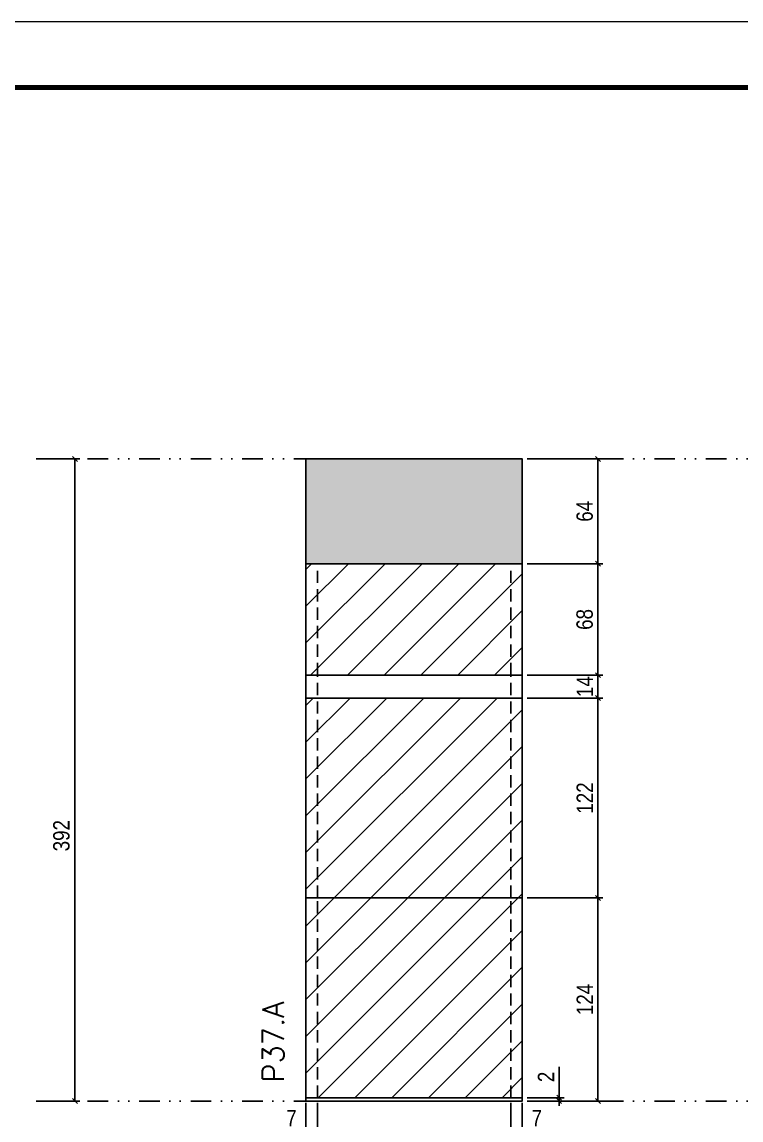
# Model space of a CAD drawing. Extents: x 28748 to 35002, y 14885 to 43501.
# Drawn here: x 32371 to 32810, y 34790 to 35461 of the extents above; entities that cross this region are included whole.
import ezdxf

# ---------------------------------------------------------------- set-up
doc = ezdxf.new("R2010")
doc.units = 0
for name, pattern in [('DASHED', [0.75, 0.5, -0.25]), ('DIVIDE2', [0.625, 0.25, -0.125, 0, -0.125, 0, -0.125]), ('HIDDEN', [0.375, 0.25, -0.125])]:
    doc.linetypes.add(name, pattern=pattern)
for name, color, linetype in [('COTA', 241, 'Continuous'), ('FUNDOS', 1, 'Continuous'), ('Nível', 160, 'Continuous'), ('Painéis', 200, 'Continuous'), ('Sarrafo de Pressão', 42, 'HIDDEN')]:
    doc.layers.add(name, color=color, linetype=linetype)
for name, color, linetype, lineweight in [('Folhas', 255, 'Continuous', 9), ('Hachura', 251, 'Continuous', 9), ('SARRAFO DE PRESSAO', 251, 'DASHED', 9), ('Texto Seção', 7, 'Continuous', 15)]:
    doc.layers.add(name, color=color, linetype=linetype, lineweight=lineweight)
doc.styles.add('COTA TECNICA', font='techl___.ttf', dxfattribs={"height": 10})
doc.styles.add('COTA TECNICA-50', font='techl___.ttf', dxfattribs={"height": 10})
doc.styles.add('REGUA-120', font='ROMANS.shx', dxfattribs={"height": 15})
doc.dimstyles.new('COTA PAINEL-50', dxfattribs={"dimtxt": 10, "dimasz": 3, "dimexe": 3, "dimexo": 3, "dimgap": 3, "dimtad": 1, "dimdec": 1, "dimzin": 12, "dimdsep": 46, "dimtxsty": 'COTA TECNICA-50', "dimblk1": 'OBLIQUE', "dimblk2": 'OBLIQUE', "dimsah": 1, "dimcen": 0.9, "dimclrd": 4, "dimclre": 4, "dimclrt": 240, "dimadec": 1, "dimazin": 3, "dimtfac": 1, "dimtdec": 1, "dimtmove": 0, "dimatfit": 3, "dimfxl": 1, "dimtolj": 1, "dimtzin": 12, "dimarcsym": 0})
doc.dimstyles.new('PAINEL', dxfattribs={"dimtxt": 10, "dimasz": 3, "dimexe": 3, "dimexo": 3, "dimgap": 3, "dimtad": 1, "dimdec": 1, "dimzin": 12, "dimdsep": 46, "dimtxsty": 'COTA TECNICA', "dimblk1": 'OBLIQUE', "dimblk2": 'OBLIQUE', "dimsah": 1, "dimcen": 0.9, "dimclrd": 4, "dimclre": 4, "dimclrt": 240, "dimadec": 1, "dimazin": 3, "dimtfac": 1, "dimtdec": 1, "dimtmove": 0, "dimatfit": 3, "dimfxl": 1, "dimtolj": 1, "dimtzin": 12, "dimarcsym": 0})
pattern_1 = [(45, (-98674.158, 2517.664), (-11.2253202, 11.2253202), [])]

# ---------------------------------------------------------------- blocks, each defined once
blk = doc.blocks.new('9999999999')
at = {"layer": 'Folhas'}
blk.add_lwpolyline([(98138.98, 34190.21), (99623.98, 34190.21), (99623.98, 35240.21), (98138.98, 35240.21)], close=True, dxfattribs=at)
at = {"layer": 'Folhas', "color": 30, "const_width": 3}
blk.add_lwpolyline([(98213.98, 34230.21), (99583.98, 34230.21), (99583.98, 35200.21), (98213.98, 35200.21)], close=True, dxfattribs=at)
blk = doc.blocks.new('_Oblique')
at = {"color": 0, "linetype": 'ByBlock', "lineweight": -2}
blk.add_line((-0.5, -0.5), (0.5, 0.5), dxfattribs=at)
blk = doc.blocks.new('*D1667')
at = {"layer": 'COTA', "color": 4, "linetype": 'ByBlock', "lineweight": -2, "transparency": 16777216}
for p, q in [((32383, 35194), (32406.72, 35194)), ((32403.72, 35194), (32403.72, 34802)), ((32383, 34802), (32406.72, 34802))]:
    blk.add_line(p, q, dxfattribs=at)
at = {"layer": 'Defpoints', "color": 0, "linetype": 'ByBlock', "transparency": 16777216}
for p in [(32380, 35194), (32380, 34802), (32403.72, 34802)]:
    blk.add_point(p, dxfattribs=at)
at = {"layer": 'COTA', "color": 4, "linetype": 'ByBlock', "lineweight": -2, "transparency": 16777216, "xscale": 3, "yscale": 3, "zscale": 3}
for p, rotation in [((32403.72, 35194), 90), ((32403.72, 34802), 270)]:
    blk.add_blockref('_Oblique', p, dxfattribs=dict(at, rotation=rotation))
at = {"layer": 'COTA', "color": 240, "linetype": 'ByBlock', "transparency": 16777216, "insert": (32395.47, 34964), "char_height": 10, "attachment_point": 5, "rotation": 90, "style": 'COTA TECNICA'}
blk.add_mtext('\\A1;392', dxfattribs=at)
blk = doc.blocks.new('*D747')
at = {"layer": 'COTA', "color": 4, "lineweight": -2, "transparency": 16777216}
for p, q in [((32544.7, 34801), (32544.7, 34746.83)), ((32676.7, 34801), (32676.7, 34746.83)), ((32544.7, 34749.83), (32676.7, 34749.83))]:
    blk.add_line(p, q, dxfattribs=at)
at = {"layer": 'Defpoints', "color": 0, "transparency": 16777216}
for p in [(32544.7, 34804), (32676.7, 34804), (32676.7, 34749.83)]:
    blk.add_point(p, dxfattribs=at)
at = {"layer": 'COTA', "color": 4, "lineweight": -2, "transparency": 16777216, "xscale": 3, "yscale": 3, "zscale": 3, "rotation": 180}
blk.add_blockref('_Oblique', (32544.7, 34749.83), dxfattribs=at)
at = {"layer": 'COTA', "color": 4, "lineweight": -2, "transparency": 16777216, "xscale": 3, "yscale": 3, "zscale": 3}
blk.add_blockref('_Oblique', (32676.7, 34749.83), dxfattribs=at)
at = {"layer": 'COTA', "color": 240, "transparency": 16777216, "insert": (32610.7, 34758.05), "char_height": 10, "attachment_point": 5, "style": 'COTA TECNICA'}
blk.add_mtext('\\A1;132', dxfattribs=at)
blk = doc.blocks.new('*D748')
at = {"layer": 'COTA', "color": 4, "lineweight": -2, "transparency": 16777216}
for p, q in [((32679.7, 35194), (32725.94, 35194)), ((32722.94, 35130), (32722.94, 35194)), ((32679.7, 35130), (32725.94, 35130))]:
    blk.add_line(p, q, dxfattribs=at)
at = {"layer": 'Defpoints', "color": 0, "transparency": 16777216}
for p in [(32676.7, 35194), (32722.94, 35194), (32676.7, 35130)]:
    blk.add_point(p, dxfattribs=at)
at = {"layer": 'COTA', "color": 4, "lineweight": -2, "transparency": 16777216, "xscale": 3, "yscale": 3, "zscale": 3}
for p, rotation in [((32722.94, 35194), 90), ((32722.94, 35130), 270)]:
    blk.add_blockref('_Oblique', p, dxfattribs=dict(at, rotation=rotation))
at = {"layer": 'COTA', "color": 240, "transparency": 16777216, "insert": (32714.84, 35162), "char_height": 10, "attachment_point": 5, "rotation": 90, "style": 'COTA TECNICA'}
blk.add_mtext('\\A1;64', dxfattribs=at)
blk = doc.blocks.new('*D749')
at = {"layer": 'COTA', "color": 4, "lineweight": -2, "transparency": 16777216}
for p, q in [((32679.7, 34926), (32725.94, 34926)), ((32722.94, 34802), (32722.94, 34926)), ((32679.7, 34802), (32725.94, 34802))]:
    blk.add_line(p, q, dxfattribs=at)
at = {"layer": 'Defpoints', "color": 0, "transparency": 16777216}
for p in [(32676.7, 34926), (32722.94, 34926), (32676.7, 34802)]:
    blk.add_point(p, dxfattribs=at)
at = {"layer": 'COTA', "color": 4, "lineweight": -2, "transparency": 16777216, "xscale": 3, "yscale": 3, "zscale": 3}
for p, rotation in [((32722.94, 34926), 90), ((32722.94, 34802), 270)]:
    blk.add_blockref('_Oblique', p, dxfattribs=dict(at, rotation=rotation))
at = {"layer": 'COTA', "color": 240, "transparency": 16777216, "insert": (32714.87, 34864), "char_height": 10, "attachment_point": 5, "rotation": 90, "style": 'COTA TECNICA-50'}
blk.add_mtext('\\A1;124', dxfattribs=at)
blk = doc.blocks.new('*D690')
at = {"layer": 'COTA', "color": 4, "lineweight": -2, "transparency": 16777216}
for p, q in [((32699.23, 34804), (32699.23, 34822.8)), ((32679.7, 34804), (32702.23, 34804)), ((32699.23, 34802), (32699.23, 34804)), ((32679.7, 34802), (32702.23, 34802)), ((32699.23, 34802), (32699.23, 34799))]:
    blk.add_line(p, q, dxfattribs=at)
at = {"layer": 'Defpoints', "color": 0, "transparency": 16777216}
for p in [(32676.7, 34804), (32676.7, 34802), (32699.23, 34802)]:
    blk.add_point(p, dxfattribs=at)
at = {"layer": 'COTA', "color": 4, "lineweight": -2, "transparency": 16777216, "xscale": 3, "yscale": 3, "zscale": 3}
for p, rotation in [((32699.23, 34804), 270), ((32699.23, 34802), 90)]:
    blk.add_blockref('_Oblique', p, dxfattribs=dict(at, rotation=rotation))
at = {"layer": 'COTA', "color": 240, "transparency": 16777216, "insert": (32691.23, 34816.75), "char_height": 10, "attachment_point": 5, "rotation": 90, "style": 'COTA TECNICA-50'}
blk.add_mtext('\\A1;2', dxfattribs=at)
blk = doc.blocks.new('*D691')
at = {"layer": 'COTA', "color": 4, "linetype": 'ByBlock', "lineweight": -2, "transparency": 16777216}
for p, q in [((32679.7, 35048), (32725.94, 35048)), ((32722.94, 34926), (32722.94, 35048)), ((32679.7, 34926), (32725.94, 34926))]:
    blk.add_line(p, q, dxfattribs=at)
at = {"layer": 'Defpoints', "color": 0, "linetype": 'ByBlock', "transparency": 16777216}
for p in [(32676.7, 35048), (32722.94, 35048), (32676.7, 34926)]:
    blk.add_point(p, dxfattribs=at)
at = {"layer": 'COTA', "color": 4, "linetype": 'ByBlock', "lineweight": -2, "transparency": 16777216, "xscale": 3, "yscale": 3, "zscale": 3}
for p, rotation in [((32722.94, 35048), 90), ((32722.94, 34926), 270)]:
    blk.add_blockref('_Oblique', p, dxfattribs=dict(at, rotation=rotation))
at = {"layer": 'COTA', "color": 240, "linetype": 'ByBlock', "transparency": 16777216, "insert": (32714.88, 34987), "char_height": 10, "attachment_point": 5, "rotation": 90, "style": 'COTA TECNICA'}
blk.add_mtext('\\A1;122', dxfattribs=at)
blk = doc.blocks.new('*D692')
at = {"layer": 'COTA', "color": 4, "lineweight": -2, "transparency": 16777216}
for p, q in [((32544.7, 34799), (32544.7, 34780.49)), ((32551.7, 34801), (32551.7, 34780.49)), ((32544.7, 34783.49), (32529.97, 34783.49)), ((32551.7, 34783.49), (32544.7, 34783.49))]:
    blk.add_line(p, q, dxfattribs=at)
at = {"layer": 'Defpoints', "color": 0, "transparency": 16777216}
for p in [(32551.7, 34804), (32544.7, 34802), (32544.7, 34783.49)]:
    blk.add_point(p, dxfattribs=at)
at = {"layer": 'COTA', "color": 4, "lineweight": -2, "transparency": 16777216, "xscale": 3, "yscale": 3, "zscale": 3, "rotation": 180}
blk.add_blockref('_Oblique', (32544.7, 34783.49), dxfattribs=at)
at = {"layer": 'COTA', "color": 4, "lineweight": -2, "transparency": 16777216, "xscale": 3, "yscale": 3, "zscale": 3}
blk.add_blockref('_Oblique', (32551.7, 34783.49), dxfattribs=at)
at = {"layer": 'COTA', "color": 240, "transparency": 16777216, "insert": (32535.84, 34791.56), "char_height": 10, "attachment_point": 5, "style": 'COTA TECNICA-50'}
blk.add_mtext('\\A1;7', dxfattribs=at)
blk = doc.blocks.new('*D693')
at = {"layer": 'COTA', "color": 4, "lineweight": -2, "transparency": 16777216}
for p, q in [((32669.7, 34801), (32669.7, 34780.49)), ((32676.7, 34799), (32676.7, 34780.49)), ((32669.7, 34783.49), (32676.7, 34783.49)), ((32676.7, 34783.49), (32691.43, 34783.49))]:
    blk.add_line(p, q, dxfattribs=at)
at = {"layer": 'Defpoints', "color": 0, "transparency": 16777216}
for p in [(32669.7, 34804), (32676.7, 34802), (32676.7, 34783.49)]:
    blk.add_point(p, dxfattribs=at)
at = {"layer": 'COTA', "color": 4, "lineweight": -2, "transparency": 16777216, "xscale": 3, "yscale": 3, "zscale": 3, "rotation": 180}
blk.add_blockref('_Oblique', (32669.7, 34783.49), dxfattribs=at)
at = {"layer": 'COTA', "color": 4, "lineweight": -2, "transparency": 16777216, "xscale": 3, "yscale": 3, "zscale": 3}
blk.add_blockref('_Oblique', (32676.7, 34783.49), dxfattribs=at)
at = {"layer": 'COTA', "color": 240, "transparency": 16777216, "insert": (32685.57, 34791.56), "char_height": 10, "attachment_point": 5, "style": 'COTA TECNICA-50'}
blk.add_mtext('\\A1;7', dxfattribs=at)
blk = doc.blocks.new('*D659')
at = {"layer": 'Defpoints', "color": 0, "linetype": 'ByBlock', "transparency": 16777216}
for p in [(32676.7, 35130), (32722.94, 35130), (32676.7, 35062)]:
    blk.add_point(p, dxfattribs=at)
at = {"layer": 'FUNDOS', "color": 4, "linetype": 'ByBlock', "lineweight": -2, "transparency": 16777216}
for p, q in [((32679.7, 35130), (32725.94, 35130)), ((32722.94, 35062), (32722.94, 35130)), ((32679.7, 35062), (32725.94, 35062))]:
    blk.add_line(p, q, dxfattribs=at)
at = {"layer": 'FUNDOS', "color": 4, "linetype": 'ByBlock', "lineweight": -2, "transparency": 16777216, "xscale": 3, "yscale": 3, "zscale": 3}
for p, rotation in [((32722.94, 35130), 90), ((32722.94, 35062), 270)]:
    blk.add_blockref('_Oblique', p, dxfattribs=dict(at, rotation=rotation))
at = {"layer": 'FUNDOS', "color": 240, "linetype": 'ByBlock', "transparency": 16777216, "insert": (32714.82, 35096), "char_height": 10, "attachment_point": 5, "rotation": 90, "style": 'COTA TECNICA'}
blk.add_mtext('\\A1;68', dxfattribs=at)
blk = doc.blocks.new('*D2499')
at = {"layer": 'COTA', "color": 4, "lineweight": -2, "transparency": 16777216}
for p, q in [((32679.7, 35062), (32725.94, 35062)), ((32722.94, 35062), (32722.94, 35048)), ((32679.7, 35048), (32725.94, 35048))]:
    blk.add_line(p, q, dxfattribs=at)
at = {"layer": 'Defpoints', "color": 0, "transparency": 16777216}
for p in [(32676.7, 35062), (32676.7, 35048), (32722.94, 35048)]:
    blk.add_point(p, dxfattribs=at)
at = {"layer": 'COTA', "color": 4, "lineweight": -2, "transparency": 16777216, "xscale": 3, "yscale": 3, "zscale": 3}
for p, rotation in [((32722.94, 35062), 90), ((32722.94, 35048), 270)]:
    blk.add_blockref('_Oblique', p, dxfattribs=dict(at, rotation=rotation))
at = {"layer": 'COTA', "color": 240, "transparency": 16777216, "insert": (32714.87, 35055), "char_height": 10, "attachment_point": 5, "rotation": 90, "style": 'COTA TECNICA'}
blk.add_mtext('\\A1;14', dxfattribs=at)

msp = doc.modelspace()

# ---------------------------------------------------------------- hatches: boundary and pattern name
at = {"layer": 'COTA', "linetype": 'ByBlock'}
h = msp.add_hatch(dxfattribs=at)
h.set_pattern_fill('AR-CONC', color=256, scale=0.03)
h.set_pattern_definition([(50, (-98558.3816, 8331.739), (5.46554007, -0.47817257), [0.5715, -6.2865]), (355, (-98558.3816, 8331.739), (-1.05730264, 5.73170536), [0.4572, -5.02921753]), (100.4514447, (-98557.926, 8331.6994), (4.40823741, 5.25353256), [0.48570026, -5.34270734]), (46.1842, (-98558.3816, 8333.263), (8.13237123, -1.26126984), [0.85725, -9.42975]), (96.6355576, (-98557.704, 8333.158), (7.122124, 7.42278374), [0.7285507, -8.01406824]), (351.184151, (-98558.382, 8333.263), (7.122124, 7.42278374), [0.685799, -7.54379196]), (21, (-98557.6196, 8332.882), (4.54843174, -3.06795595), [0.5715, -6.2865]), (326, (-98557.6196, 8332.882), (1.85406085, 5.52563898), [0.4572, -5.0292]), (71.451445, (-98557.2406, 8332.6265), (6.40249258, 2.45768307), [0.48570026, -5.34269813]), (37.5, (-98558.3816, 8331.7392), (0.092658098, 2.536651166), [0, -4.96824, 0, -5.1054, 0, -5.04825]), (7.5, (-98558.3816, 8331.7392), (2.004589875, 3.005417245), [0, -2.91084, 0, -4.85394, 0, -1.92405]), (327.5, (-98560.0809, 8331.7392), (4.067717855, -0.17186232), [0, -1.905, 0, -5.9436, 0, -7.8867]), (317.5, (-98560.843, 8331.7392), (4.44387544, 0.76279473), [0, -2.4765, 0, -3.94716, 0, -5.6007])])
h.paths.add_polyline_path([(32544.7, 35130), (32676.7, 35130), (32676.7, 35194), (32544.7, 35194)])
at = {"layer": 'Hachura'}
h = msp.add_hatch(dxfattribs=at)
h.set_pattern_fill('ANSI31', color=256, scale=5)
h.paths.add_polyline_path([(32676.7, 35130), (32544.7, 35130), (32544.7, 35062), (32676.7, 35062)])
at = {"layer": 'Hachura', "linetype": 'ByBlock'}
h = msp.add_hatch(dxfattribs=at)
h.set_pattern_fill('ANSI31', color=256, scale=5)
h.set_pattern_definition(pattern_1)
h.paths.add_polyline_path([(32676.7, 35048), (32544.7, 35048), (32544.7, 34926), (32676.7, 34926)])
h = msp.add_hatch(dxfattribs=at)
h.set_pattern_fill('ANSI31', color=256, scale=5)
h.set_pattern_definition(pattern_1)
h.paths.add_polyline_path([(32676.7, 34926), (32544.7, 34926), (32544.7, 34804), (32676.7, 34804)])

# ---------------------------------------------------------------- linework, layer by layer
at = {"layer": 'COTA', "linetype": 'ByBlock'}
msp.add_lwpolyline([(32544.7, 35130), (32676.7, 35130), (32676.7, 35194), (32544.7, 35194)], close=True, dxfattribs=at)
at = {"layer": 'Nível', "color": 4, "linetype": 'DIVIDE2', "ltscale": 50}
for p, q in [((32380, 35194), (33390.34, 35194)), ((32380, 34802), (33390.34, 34802))]:
    msp.add_line(p, q, dxfattribs=at)
at = {"layer": 'Painéis'}
for p, q in [((32676.7, 35130), (32544.7, 35130)), ((32544.7, 35130), (32544.7, 35048)), ((32676.7, 35048), (32676.7, 35130)), ((32544.7, 35062), (32676.7, 35062)), ((32544.7, 35048), (32676.7, 35048))]:
    msp.add_line(p, q, dxfattribs=at)
for points in [[(32676.7, 34926), (32544.7, 34926), (32544.7, 35048), (32676.7, 35048)], [(32544.7, 34804), (32676.7, 34804), (32676.7, 34926), (32544.7, 34926)], [(32544.7, 34804), (32676.7, 34804), (32676.7, 34802), (32544.7, 34802)]]:
    msp.add_lwpolyline(points, close=True, dxfattribs=at)
at = {"layer": 'Sarrafo de Pressão', "ltscale": 30}
for p, q in [((32551.7, 35062), (32551.7, 35130)), ((32669.7, 35062), (32669.7, 35130)), ((32551.7, 34926), (32551.7, 35062)), ((32669.7, 34926), (32669.7, 35062)), ((32551.7, 34804), (32551.7, 34926)), ((32669.7, 34804), (32669.7, 34926))]:
    msp.add_line(p, q, dxfattribs=at)

# ---------------------------------------------------------------- block references
at = {"layer": 'SARRAFO DE PRESSAO', "color": 6, "linetype": 'ByBlock'}
msp.add_blockref('9999999999', (-66193.64, 220.51), dxfattribs=at)

# ---------------------------------------------------------------- texts
at = {"layer": 'Texto Seção', "insert": (32531.23, 34813.25), "char_height": 13, "width": 285.3299, "attachment_point": 7, "rotation": 90, "style": 'REGUA-120'}
msp.add_mtext('P37.A', dxfattribs=at)

# ---------------------------------------------------------------- dimensions: what is measured, and where the dimension line sits
at = {"layer": 'COTA', "linetype": 'ByBlock'}
dim = msp.add_linear_dim(base=(32403.72, 34802), p1=(32380, 35194), p2=(32380, 34802), angle=90, dimstyle='PAINEL', dxfattribs=at)
dim.commit()
dim.dimension.update_dxf_attribs({"geometry": '*D1667', "text_midpoint": (32403.72, 34964), "dimtype": 160})
at = {"layer": 'COTA'}
dim = msp.add_linear_dim(base=(32722.94, 35194), p1=(32676.7, 35130), p2=(32676.7, 35194), angle=90, dimstyle='PAINEL', override={"dimarcsym": 2}, dxfattribs=at)
dim.commit()
dim.dimension.update_dxf_attribs({"geometry": '*D748', "text_midpoint": (32714.84, 35162)})
for base, p1, p2, dimstyle, picture, middle in [((32722.94, 35048), (32676.7, 35062), (32676.7, 35048), 'PAINEL', '*D2499', (32722.94, 35055)), ((32699.23, 34802), (32676.7, 34804), (32676.7, 34802), 'COTA PAINEL-50', '*D690', (32699.23, 34816.75))]:
    dim = msp.add_linear_dim(base=base, p1=p1, p2=p2, angle=90, dimstyle=dimstyle, dxfattribs=at)
    dim.commit()
    dim.dimension.update_dxf_attribs({"geometry": picture, "text_midpoint": middle, "dimtype": 160})
at = {"layer": 'COTA', "linetype": 'ByBlock'}
dim = msp.add_linear_dim(base=(32722.94, 35048), p1=(32676.7, 34926), p2=(32676.7, 35048), angle=90, dimstyle='PAINEL', dxfattribs=at)
dim.commit()
dim.dimension.update_dxf_attribs({"geometry": '*D691', "text_midpoint": (32714.88, 34987)})
at = {"layer": 'COTA'}
for base, p1, p2, angle, picture, middle in [((32722.94, 34926), (32676.7, 34802), (32676.7, 34926), 90, '*D749', (32714.87, 34864)), ((32544.7, 34783.49), (32551.7, 34804), (32544.7, 34802), 180, '*D692', (32535.84, 34791.56))]:
    dim = msp.add_linear_dim(base=base, p1=p1, p2=p2, angle=angle, dimstyle='COTA PAINEL-50', dxfattribs=at)
    dim.commit()
    dim.dimension.update_dxf_attribs({"geometry": picture, "text_midpoint": middle})
dim = msp.add_linear_dim(base=(32676.7, 34749.83), p1=(32544.7, 34804), p2=(32676.7, 34804), dimstyle='PAINEL', override={"dimarcsym": 2}, dxfattribs=at)
dim.commit()
dim.dimension.update_dxf_attribs({"geometry": '*D747', "text_midpoint": (32610.7, 34758.05)})
dim = msp.add_linear_dim(base=(32676.7, 34783.49), p1=(32669.7, 34804), p2=(32676.7, 34802), dimstyle='COTA PAINEL-50', dxfattribs=at)
dim.commit()
dim.dimension.update_dxf_attribs({"geometry": '*D693', "text_midpoint": (32685.57, 34791.56)})
at = {"layer": 'FUNDOS', "linetype": 'ByBlock'}
dim = msp.add_linear_dim(base=(32722.94, 35130), p1=(32676.7, 35062), p2=(32676.7, 35130), angle=90, dimstyle='PAINEL', dxfattribs=at)
dim.commit()
dim.dimension.update_dxf_attribs({"geometry": '*D659', "text_midpoint": (32722.94, 35096), "dimtype": 160})

doc.saveas('drawing.dxf')
